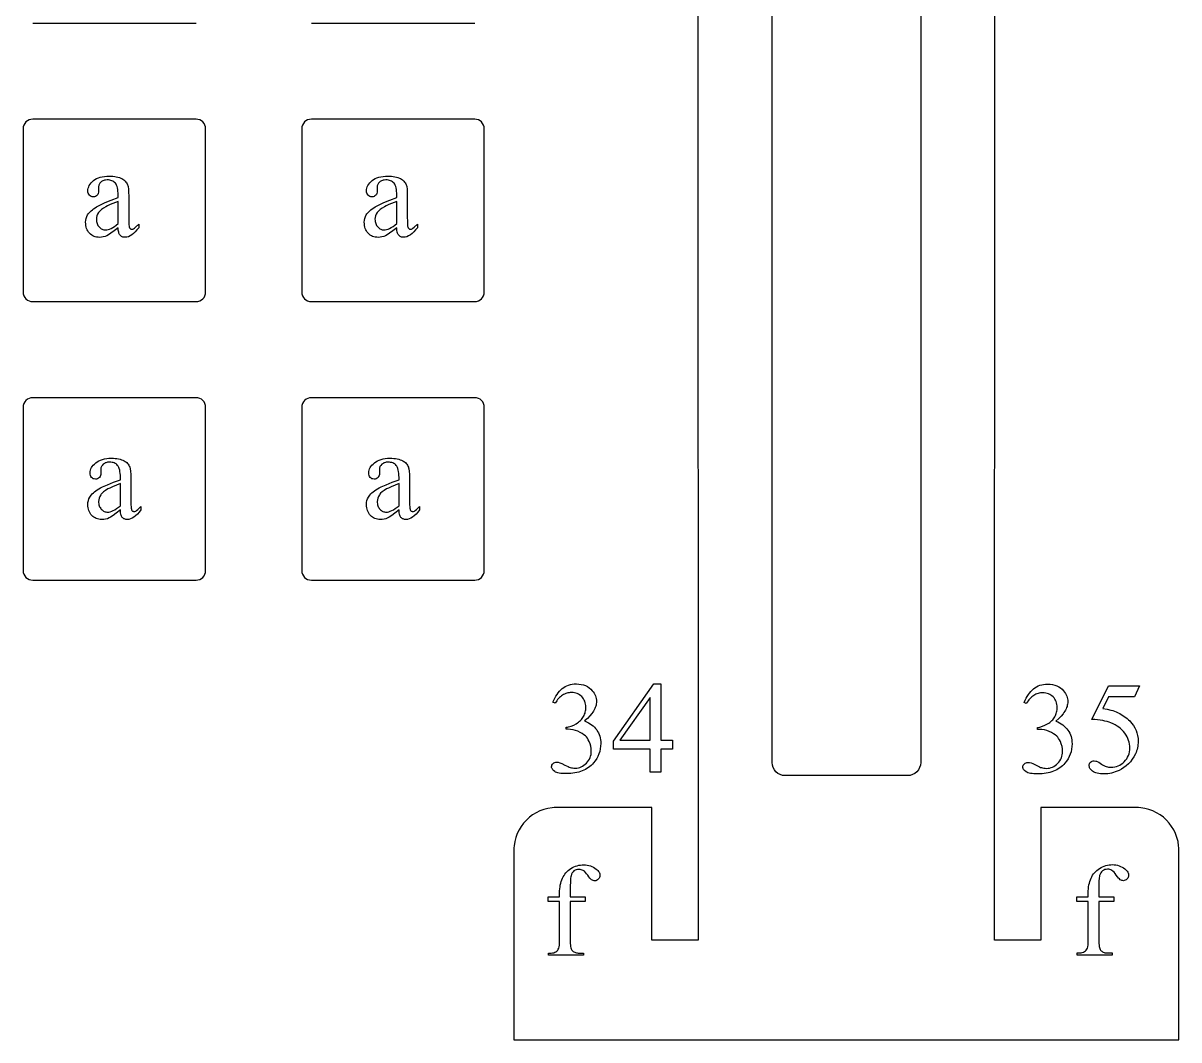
# Model space of a CAD drawing. Extents: x -27 to 581, y 232 to 579.
# Drawn here: x 491.6 to 568.6, y 316.2 to 383.9 of the extents above; entities that cross this region are included whole.
import ezdxf

# ---------------------------------------------------------------- set-up
doc = ezdxf.new("R2010")
doc.units = 0
doc.header["$MEASUREMENT"] = 0
doc.layers.get('0').update_dxf_attribs({"linetype": 'CONTINUOUS'})

msp = doc.modelspace()

# ---------------------------------------------------------------- linework, layer by layer
at = {"color": 1}
for p, q in [((536.565918, 450.260986), (536.580872, 322.810486)), ((556.335205, 322.810486), (556.350159, 444.118256)), ((524.309082, 316.16275), (568.606995, 316.16275))]:
    msp.add_line(p, q, dxfattribs=at)
at = {"color": 1, "ltscale": 0.272}
for p, q in [((492.259186, 383.917755), (503.139191, 383.917755)), ((503.139191, 377.517761), (492.259186, 377.517761)), ((492.259186, 365.357758), (503.139191, 365.357758)), ((503.139191, 358.957764), (492.259186, 358.957764)), ((491.619202, 358.317749), (491.619202, 347.437744)), ((503.779175, 347.437744), (503.779175, 358.317749)), ((510.179199, 358.317749), (510.179199, 347.437744)), ((522.339172, 347.437744), (522.339172, 358.317749)), ((492.259186, 346.79776), (503.139191, 346.79776))]:
    msp.add_line(p, q, dxfattribs=at)
at = {"color": 1, "ltscale": 0.271999}
for p, q in [((510.819183, 383.917755), (521.699158, 383.917755)), ((521.699158, 377.517761), (510.819183, 377.517761)), ((491.619202, 376.877747), (491.619202, 365.997772)), ((503.779175, 365.997772), (503.779175, 376.877747)), ((510.179199, 376.877747), (510.179199, 365.997772)), ((522.339172, 365.997772), (522.339172, 376.877747)), ((510.819183, 365.357758), (521.699158, 365.357758)), ((521.699158, 358.957764), (510.819183, 358.957764)), ((510.819183, 346.79776), (521.699158, 346.79776))]:
    msp.add_line(p, q, dxfattribs=at)
at = {"color": 1, "ltscale": 0.006817}
for p, q in [((525.560852, 331.157501), (525.34259, 330.994049)), ((567.573486, 330.994049), (567.355225, 331.157501))]:
    msp.add_line(p, q, dxfattribs=at)
at = {"color": 1, "ltscale": 0.006837}
for p, q in [((525.794434, 331.299774), (525.560852, 331.157501)), ((567.355225, 331.157501), (567.121643, 331.299774))]:
    msp.add_line(p, q, dxfattribs=at)
at = {"color": 1, "ltscale": 0.006873}
for p, q in [((526.041931, 331.419464), (525.794434, 331.299774)), ((567.121643, 331.299774), (566.874146, 331.419464)), ((524.652283, 330.157623), (524.532593, 329.910126)), ((568.383484, 329.910126), (568.263794, 330.157623))]:
    msp.add_line(p, q, dxfattribs=at)
at = {"color": 1, "ltscale": 0.006924}
for p, q in [((526.30188, 331.515076), (526.041931, 331.419464)), ((566.874146, 331.419464), (566.614197, 331.515076)), ((524.532593, 329.910126), (524.437012, 329.650177)), ((568.479065, 329.650177), (568.383484, 329.910126))]:
    msp.add_line(p, q, dxfattribs=at)
at = {"color": 1, "ltscale": 0.006996}
for p, q in [((526.572815, 331.585144), (526.30188, 331.515076)), ((566.614197, 331.515076), (566.343262, 331.585144))]:
    msp.add_line(p, q, dxfattribs=at)
at = {"color": 1, "ltscale": 0.007095}
for p, q in [((526.853333, 331.628265), (526.572815, 331.585144)), ((566.343262, 331.585144), (566.062744, 331.628265)), ((524.366882, 329.379211), (524.323792, 329.098694)), ((568.592285, 329.098694), (568.549133, 329.379211))]:
    msp.add_line(p, q, dxfattribs=at)
at = {"color": 1, "ltscale": 0.003595}
for p, q in [((526.996704, 331.639252), (526.853333, 331.628265)), ((524.323792, 329.098694), (524.312805, 328.955322)), ((568.603271, 328.955322), (568.592285, 329.098694))]:
    msp.add_line(p, q, dxfattribs=at)
at = {"color": 1, "ltscale": 0.003633}
msp.add_line((527.141968, 331.642944), (526.996704, 331.639252), dxfattribs=at)
at = {"color": 1, "ltscale": 0.159181}
for p, q in [((533.509216, 331.642944), (527.141968, 331.642944)), ((565.774109, 331.642944), (559.40686, 331.642944))]:
    msp.add_line(p, q, dxfattribs=at)
at = {"color": 1, "ltscale": 0.220811}
for p, q in [((533.509033, 322.810486), (533.509216, 331.642944)), ((559.40686, 331.642944), (559.407166, 322.810486))]:
    msp.add_line(p, q, dxfattribs=at)
at = {"color": 1, "ltscale": 0.003631}
for p, q in [((565.919312, 331.639252), (565.774109, 331.642944)), ((524.312805, 328.955322), (524.309082, 328.81012)), ((568.606995, 328.81012), (568.603271, 328.955322))]:
    msp.add_line(p, q, dxfattribs=at)
at = {"color": 1, "ltscale": 0.003596}
msp.add_line((566.062744, 331.628265), (565.919312, 331.639252), dxfattribs=at)
at = {"color": 1, "ltscale": 0.006838}
for p, q in [((524.794556, 330.391235), (524.652283, 330.157623)), ((568.263794, 330.157623), (568.121521, 330.391235))]:
    msp.add_line(p, q, dxfattribs=at)
at = {"color": 1, "ltscale": 0.006816}
for p, q in [((524.958008, 330.609436), (524.794556, 330.391235)), ((568.121521, 330.391235), (567.958069, 330.609436))]:
    msp.add_line(p, q, dxfattribs=at)
at = {"color": 1, "ltscale": 0.006807}
for p, q in [((525.141174, 330.810883), (524.958008, 330.609436)), ((567.958069, 330.609436), (567.774902, 330.810883))]:
    msp.add_line(p, q, dxfattribs=at)
at = {"color": 1, "ltscale": 0.006806}
for p, q in [((525.34259, 330.994049), (525.141174, 330.810883)), ((567.774902, 330.810883), (567.573486, 330.994049))]:
    msp.add_line(p, q, dxfattribs=at)
at = {"color": 1, "ltscale": 0.006997}
for p, q in [((524.437012, 329.650177), (524.366882, 329.379211)), ((568.549133, 329.379211), (568.479065, 329.650177))]:
    msp.add_line(p, q, dxfattribs=at)
at = {"color": 1, "ltscale": 0.316184}
for p, q in [((524.309082, 328.81012), (524.309082, 316.16275)), ((568.606995, 316.16275), (568.606995, 328.81012))]:
    msp.add_line(p, q, dxfattribs=at)
at = {"color": 1, "ltscale": 0.076796}
msp.add_line((536.580872, 322.810486), (533.509033, 322.810486), dxfattribs=at)
at = {"color": 1, "ltscale": 0.076799}
msp.add_line((559.407166, 322.810486), (556.335205, 322.810486), dxfattribs=at)
at = {"color": 5}
msp.add_lwpolyline([(551.406921, 438.362854), (551.406921, 334.64563), (551.389038, 334.471191), (551.337708, 334.308044), (551.256592, 334.159912), (551.149536, 334.030426), (551.020081, 333.92334), (550.871887, 333.842285), (550.708801, 333.790924), (550.534302, 333.77301), (542.381775, 333.77301), (542.207275, 333.790802), (542.044189, 333.841827), (541.895996, 333.922485), (541.766541, 334.029236), (541.659424, 334.158508), (541.578369, 334.306702), (541.527039, 334.470276), (541.509155, 334.64563), (541.509155, 438.362854)], dxfattribs=at)
at = {"color": 18}
for points in [[(497.951141, 370.281281), (497.679535, 370.074219), (497.463684, 369.915985), (497.303619, 369.80661), (497.19928, 369.746063), (497.082733, 369.699615), (496.962463, 369.666412), (496.83847, 369.646515), (496.710785, 369.639862), (496.612122, 369.644196), (496.517914, 369.657135), (496.428131, 369.678711), (496.342804, 369.708893), (496.261932, 369.747711), (496.185516, 369.795166), (496.113525, 369.851257), (496.04599, 369.915985), (495.984772, 369.987732), (495.931702, 370.064911), (495.88681, 370.147552), (495.850067, 370.235626), (495.821503, 370.329132), (495.801086, 370.428101), (495.788849, 370.532501), (495.78476, 370.642334), (495.792725, 370.779877), (495.81662, 370.907837), (495.856445, 371.026245), (495.912201, 371.135101), (495.959747, 371.206787), (496.01532, 371.277405), (496.078949, 371.346954), (496.150604, 371.415436), (496.230286, 371.48288), (496.317993, 371.549255), (496.413727, 371.614563), (496.517487, 371.678802), (496.634216, 371.744263), (496.768799, 371.813141), (497.091492, 371.961273), (497.485596, 372.12323), (497.951141, 372.298981), (497.951141, 372.451904), (497.948242, 372.591675), (497.939575, 372.720062), (497.92514, 372.837006), (497.904938, 372.942535), (497.878937, 373.036652), (497.847198, 373.119354), (497.809662, 373.190613), (497.766357, 373.250488), (497.717529, 373.30127), (497.663483, 373.345276), (497.604156, 373.382507), (497.539612, 373.412964), (497.469849, 373.436676), (497.394806, 373.453583), (497.314514, 373.463745), (497.229004, 373.467133), (497.102112, 373.458099), (497.043823, 373.446808), (496.989014, 373.43103), (496.937622, 373.410706), (496.889709, 373.385895), (496.845245, 373.356567), (496.80423, 373.322693), (496.733612, 373.247833), (496.705872, 373.208405), (496.683167, 373.167664), (496.665497, 373.12558), (496.652893, 373.082184), (496.645325, 373.037445), (496.642822, 372.991364), (496.651306, 372.744995), (496.645081, 372.652893), (496.626343, 372.571899), (496.595154, 372.502075), (496.551483, 372.44342), (496.497711, 372.396942), (496.436249, 372.36377), (496.367096, 372.343842), (496.290253, 372.337219), (496.21524, 372.344116), (496.1474, 372.364838), (496.086761, 372.399353), (496.033264, 372.447662), (495.989594, 372.507935), (495.958374, 372.578278), (495.939667, 372.658722), (495.933441, 372.749268), (495.93927, 372.839661), (495.956787, 372.928192), (495.985992, 373.014862), (496.026886, 373.099701), (496.079437, 373.182648), (496.143707, 373.263763), (496.219635, 373.343018), (496.30722, 373.42041), (496.405396, 373.492096), (496.513, 373.554199), (496.630005, 373.606781), (496.756439, 373.64978), (496.892303, 373.683228), (497.037598, 373.707123), (497.192291, 373.721466), (497.356445, 373.726257), (497.483063, 373.723511), (497.603882, 373.715363), (497.718842, 373.701752), (497.827942, 373.682709), (497.931213, 373.658203), (498.028656, 373.628265), (498.120239, 373.592896), (498.205994, 373.552094), (498.266602, 373.516846), (498.32309, 373.476959), (498.375458, 373.432404), (498.423706, 373.38324), (498.467834, 373.329407), (498.507843, 373.270935), (498.543762, 373.207825), (498.575562, 373.140045), (498.593475, 373.088409), (498.609009, 373.024841), (498.632904, 372.861816), (498.647247, 372.651031), (498.652008, 372.392426), (498.652008, 371.071381), (498.657318, 370.622711), (498.663971, 370.479218), (498.673248, 370.389618), (498.685608, 370.332123), (498.701385, 370.285004), (498.720642, 370.24823), (498.743347, 370.221832), (498.768707, 370.203247), (498.795898, 370.189972), (498.824982, 370.182007), (498.855896, 370.179352), (498.919617, 370.186768), (498.974854, 370.209076), (499.029816, 370.249176), (499.105469, 370.314209), (499.318909, 370.519165), (499.318909, 370.281281), (499.200653, 370.131958), (499.08371, 370.002533), (498.968079, 369.893005), (498.85379, 369.803406), (498.740814, 369.733734), (498.629181, 369.683929), (498.51886, 369.654083), (498.464203, 369.646606), (498.409882, 369.644104), (498.311127, 369.653137), (498.265717, 369.664429), (498.222992, 369.680237), (498.182892, 369.700531), (498.145477, 369.725372), (498.110687, 369.7547), (498.078552, 369.788544), (498.049622, 369.82782), (498.024414, 369.873505), (498.002899, 369.925537), (497.985107, 369.983948), (497.960693, 370.119873)], [(516.511108, 370.281281), (516.239563, 370.074219), (516.023682, 369.915985), (515.863586, 369.80661), (515.759277, 369.746063), (515.6427, 369.699615), (515.522461, 369.666412), (515.398499, 369.646515), (515.270752, 369.639862), (515.172119, 369.644196), (515.077881, 369.657135), (514.988159, 369.678711), (514.902832, 369.708893), (514.82196, 369.747711), (514.745483, 369.795166), (514.673523, 369.851257), (514.606018, 369.915985), (514.544739, 369.987732), (514.491699, 370.064911), (514.446777, 370.147552), (514.410095, 370.235626), (514.38147, 370.329132), (514.361084, 370.428101), (514.348816, 370.532501), (514.344788, 370.642334), (514.352722, 370.779877), (514.376587, 370.907837), (514.416443, 371.026245), (514.472168, 371.135101), (514.519775, 371.206787), (514.575317, 371.277405), (514.638977, 371.346954), (514.710571, 371.415436), (514.790283, 371.48288), (514.877991, 371.549255), (514.973755, 371.614563), (515.077515, 371.678802), (515.194214, 371.744263), (515.328796, 371.813141), (515.651489, 371.961273), (516.045593, 372.12323), (516.511108, 372.298981), (516.511108, 372.451904), (516.50824, 372.591675), (516.499573, 372.720062), (516.485168, 372.837006), (516.464905, 372.942535), (516.438965, 373.036652), (516.407166, 373.119354), (516.369629, 373.190613), (516.326355, 373.250488), (516.277527, 373.30127), (516.22345, 373.345276), (516.164185, 373.382507), (516.099609, 373.412964), (516.029846, 373.436676), (515.954773, 373.453583), (515.874512, 373.463745), (515.789001, 373.467133), (515.662109, 373.458099), (515.603821, 373.446808), (515.549011, 373.43103), (515.49762, 373.410706), (515.449707, 373.385895), (515.405273, 373.356567), (515.364197, 373.322693), (515.293579, 373.247833), (515.265869, 373.208405), (515.243164, 373.167664), (515.225525, 373.12558), (515.212891, 373.082184), (515.205322, 373.037445), (515.20282, 372.991364), (515.211304, 372.744995), (515.205078, 372.652893), (515.18634, 372.571899), (515.155151, 372.502075), (515.111511, 372.44342), (515.057739, 372.396942), (514.996277, 372.36377), (514.927124, 372.343842), (514.85022, 372.337219), (514.775269, 372.344116), (514.707397, 372.364838), (514.646729, 372.399353), (514.593262, 372.447662), (514.549561, 372.507935), (514.518372, 372.578278), (514.499695, 372.658722), (514.493408, 372.749268), (514.499268, 372.839661), (514.516785, 372.928192), (514.546021, 373.014862), (514.586853, 373.099701), (514.639465, 373.182648), (514.703674, 373.263763), (514.779602, 373.343018), (514.867249, 373.42041), (514.965393, 373.492096), (515.072998, 373.554199), (515.190002, 373.606781), (515.316467, 373.64978), (515.452332, 373.683228), (515.597595, 373.707123), (515.752319, 373.721466), (515.916443, 373.726257), (516.043091, 373.723511), (516.163879, 373.715363), (516.278809, 373.701752), (516.387939, 373.682709), (516.491211, 373.658203), (516.588623, 373.628265), (516.680237, 373.592896), (516.765991, 373.552094), (516.826599, 373.516846), (516.883057, 373.476959), (516.935425, 373.432404), (516.983704, 373.38324), (517.027832, 373.329407), (517.067871, 373.270935), (517.10376, 373.207825), (517.135559, 373.140045), (517.153503, 373.088409), (517.169006, 373.024841), (517.192871, 372.861816), (517.207214, 372.651031), (517.212036, 372.392426), (517.212036, 371.071381), (517.217346, 370.622711), (517.223938, 370.479218), (517.233276, 370.389618), (517.245605, 370.332123), (517.261414, 370.285004), (517.28064, 370.24823), (517.303345, 370.221832), (517.328674, 370.203247), (517.355896, 370.189972), (517.384949, 370.182007), (517.415894, 370.179352), (517.479614, 370.186768), (517.534851, 370.209076), (517.589783, 370.249176), (517.665466, 370.314209), (517.878906, 370.519165), (517.878906, 370.281281), (517.76062, 370.131958), (517.643677, 370.002533), (517.528076, 369.893005), (517.413757, 369.803406), (517.300842, 369.733734), (517.189209, 369.683929), (517.078857, 369.654083), (517.024231, 369.646606), (516.96991, 369.644104), (516.871155, 369.653137), (516.825745, 369.664429), (516.782959, 369.680237), (516.74292, 369.700531), (516.705444, 369.725372), (516.670715, 369.7547), (516.63855, 369.788544), (516.609619, 369.82782), (516.584412, 369.873505), (516.562927, 369.925537), (516.545105, 369.983948), (516.520691, 370.119873)], [(497.951141, 370.557404), (497.951141, 372.039856), (497.42334, 371.822174), (497.244659, 371.741211), (497.122803, 371.678802), (496.96698, 371.58429), (496.835022, 371.487671), (496.726959, 371.388885), (496.681915, 371.338715), (496.642822, 371.288025), (496.57962, 371.183685), (496.534485, 371.074554), (496.507416, 370.960663), (496.498383, 370.84198), (496.501251, 370.767151), (496.509796, 370.695587), (496.524078, 370.627258), (496.544037, 370.562164), (496.569733, 370.500336), (496.601135, 370.441772), (496.638245, 370.386444), (496.68103, 370.334381), (496.72757, 370.287109), (496.775818, 370.246124), (496.825806, 370.211426), (496.877502, 370.183044), (496.930939, 370.16098), (496.986084, 370.145233), (497.042969, 370.135773), (497.101563, 370.132629), (497.185455, 370.139252), (497.275726, 370.159149), (497.372375, 370.192352), (497.475372, 370.2388), (497.584747, 370.298553), (497.7005, 370.371552), (497.822632, 370.457825)], [(516.511108, 370.557404), (516.511108, 372.039856), (515.983337, 371.822174), (515.804688, 371.741211), (515.6828, 371.678802), (515.526978, 371.58429), (515.39502, 371.487671), (515.286987, 371.388885), (515.241882, 371.338715), (515.20282, 371.288025), (515.139648, 371.183685), (515.094482, 371.074554), (515.067383, 370.960663), (515.058411, 370.84198), (515.061218, 370.767151), (515.069824, 370.695587), (515.084045, 370.627258), (515.104065, 370.562164), (515.129761, 370.500336), (515.161133, 370.441772), (515.198242, 370.386444), (515.241028, 370.334381), (515.287598, 370.287109), (515.335815, 370.246124), (515.385803, 370.211426), (515.4375, 370.183044), (515.490906, 370.16098), (515.546082, 370.145233), (515.602966, 370.135773), (515.66156, 370.132629), (515.745483, 370.139252), (515.835754, 370.159149), (515.932373, 370.192352), (516.0354, 370.2388), (516.144775, 370.298553), (516.260498, 370.371552), (516.382629, 370.457825)], [(498.09848, 351.475983), (497.826874, 351.268921), (497.611053, 351.110687), (497.450958, 351.001282), (497.346619, 350.940765), (497.230072, 350.894318), (497.109802, 350.861115), (496.98584, 350.841217), (496.858124, 350.834564), (496.75946, 350.838898), (496.665253, 350.851837), (496.57547, 350.873413), (496.490173, 350.903595), (496.409302, 350.942444), (496.332855, 350.989868), (496.260895, 351.045959), (496.193359, 351.110687), (496.132111, 351.182434), (496.079041, 351.259613), (496.034149, 351.342255), (495.997406, 351.430328), (495.968842, 351.523834), (495.948425, 351.622803), (495.936188, 351.727203), (495.932098, 351.837036), (495.940063, 351.974579), (495.963959, 352.102539), (496.003784, 352.220947), (496.05954, 352.329803), (496.107086, 352.401489), (496.162689, 352.472107), (496.226288, 352.541656), (496.297943, 352.610138), (496.377625, 352.677582), (496.465332, 352.743958), (496.561066, 352.809265), (496.664856, 352.873505), (496.781555, 352.938965), (496.916138, 353.007843), (497.238831, 353.156006), (497.632935, 353.317932), (498.09848, 353.493683), (498.09848, 353.646606), (498.095581, 353.786377), (498.086945, 353.914734), (498.07251, 354.031708), (498.052277, 354.137238), (498.026306, 354.231354), (497.994537, 354.314026), (497.957001, 354.385315), (497.913696, 354.44519), (497.864899, 354.495972), (497.810822, 354.539978), (497.751526, 354.577209), (497.686981, 354.607666), (497.617188, 354.631378), (497.542145, 354.648285), (497.461884, 354.658447), (497.376343, 354.661835), (497.249451, 354.652802), (497.191193, 354.64151), (497.136353, 354.625732), (497.084991, 354.605408), (497.037079, 354.580597), (496.992584, 354.55127), (496.951569, 354.517395), (496.880951, 354.442535), (496.85321, 354.403107), (496.830505, 354.362366), (496.812866, 354.320282), (496.800262, 354.276886), (496.792694, 354.232147), (496.790161, 354.186066), (496.798645, 353.939697), (496.792419, 353.847595), (496.773712, 353.766602), (496.742493, 353.696777), (496.698822, 353.638123), (496.645081, 353.591644), (496.583618, 353.558472), (496.514465, 353.538544), (496.437592, 353.531921), (496.36261, 353.538818), (496.294769, 353.55954), (496.2341, 353.594055), (496.180603, 353.642365), (496.136932, 353.702637), (496.105743, 353.77298), (496.087006, 353.853424), (496.08078, 353.94397), (496.086609, 354.034363), (496.104156, 354.122894), (496.133362, 354.209564), (496.174225, 354.294403), (496.226807, 354.37735), (496.291046, 354.458466), (496.366974, 354.53772), (496.45459, 354.615112), (496.552765, 354.686798), (496.660339, 354.748901), (496.777344, 354.801483), (496.903778, 354.844482), (497.039642, 354.87793), (497.184937, 354.901825), (497.339661, 354.916168), (497.503784, 354.920959), (497.630432, 354.918213), (497.751221, 354.910065), (497.86618, 354.896454), (497.975281, 354.877411), (498.078583, 354.852905), (498.175995, 354.822968), (498.267609, 354.787598), (498.353333, 354.746796), (498.41394, 354.711548), (498.470428, 354.671661), (498.522797, 354.627106), (498.571045, 354.577942), (498.615173, 354.524109), (498.655212, 354.465637), (498.691101, 354.402527), (498.7229, 354.334747), (498.740814, 354.283112), (498.756348, 354.219543), (498.780243, 354.056519), (498.794586, 353.845734), (498.799377, 353.587128), (498.799377, 352.266083), (498.804688, 351.817413), (498.81131, 351.67392), (498.820618, 351.58432), (498.832947, 351.526825), (498.848755, 351.479706), (498.867981, 351.442932), (498.890686, 351.416504), (498.916046, 351.397949), (498.943268, 351.384674), (498.972321, 351.376709), (499.003265, 351.374054), (499.066986, 351.38147), (499.122192, 351.403778), (499.177155, 351.443878), (499.252808, 351.508911), (499.466278, 351.713867), (499.466278, 351.475983), (499.347992, 351.32666), (499.231049, 351.197235), (499.115417, 351.087708), (499.001129, 350.998108), (498.888184, 350.928406), (498.77652, 350.878632), (498.666229, 350.848785), (498.611572, 350.841309), (498.557251, 350.838806), (498.458466, 350.847839), (498.413086, 350.859131), (498.370331, 350.874939), (498.330261, 350.895233), (498.292816, 350.920044), (498.258026, 350.949402), (498.225922, 350.983246), (498.19696, 351.022522), (498.171753, 351.068207), (498.150238, 351.120239), (498.132477, 351.17865), (498.108032, 351.314575)], [(516.658508, 351.475983), (516.386902, 351.268921), (516.171021, 351.110687), (516.010986, 351.001282), (515.906616, 350.940765), (515.7901, 350.894318), (515.6698, 350.861115), (515.545837, 350.841217), (515.418152, 350.834564), (515.319458, 350.838898), (515.22522, 350.851837), (515.135498, 350.873413), (515.050171, 350.903595), (514.969299, 350.942444), (514.892883, 350.989868), (514.820862, 351.045959), (514.753357, 351.110687), (514.692139, 351.182434), (514.639038, 351.259613), (514.594177, 351.342255), (514.557434, 351.430328), (514.52887, 351.523834), (514.508423, 351.622803), (514.496216, 351.727203), (514.492126, 351.837036), (514.500061, 351.974579), (514.523987, 352.102539), (514.563782, 352.220947), (514.619568, 352.329803), (514.667114, 352.401489), (514.722656, 352.472107), (514.786316, 352.541656), (514.857971, 352.610138), (514.937622, 352.677582), (515.02533, 352.743958), (515.121094, 352.809265), (515.224854, 352.873505), (515.341553, 352.938965), (515.476135, 353.007843), (515.798828, 353.156006), (516.192932, 353.317932), (516.658508, 353.493683), (516.658508, 353.646606), (516.655579, 353.786377), (516.646912, 353.914734), (516.632507, 354.031708), (516.612305, 354.137238), (516.586304, 354.231354), (516.554565, 354.314026), (516.517029, 354.385315), (516.473694, 354.44519), (516.424866, 354.495972), (516.37085, 354.539978), (516.311523, 354.577209), (516.246948, 354.607666), (516.177185, 354.631378), (516.102173, 354.648285), (516.021851, 354.658447), (515.93634, 354.661835), (515.809448, 354.652802), (515.75116, 354.64151), (515.69635, 354.625732), (515.644958, 354.605408), (515.597046, 354.580597), (515.552612, 354.55127), (515.511597, 354.517395), (515.440979, 354.442535), (515.413208, 354.403107), (515.390503, 354.362366), (515.372864, 354.320282), (515.360229, 354.276886), (515.352661, 354.232147), (515.350159, 354.186066), (515.358643, 353.939697), (515.352417, 353.847595), (515.333679, 353.766602), (515.30249, 353.696777), (515.25885, 353.638123), (515.205078, 353.591644), (515.143616, 353.558472), (515.074463, 353.538544), (514.99762, 353.531921), (514.922607, 353.538818), (514.854736, 353.55954), (514.794128, 353.594055), (514.740601, 353.642365), (514.69696, 353.702637), (514.66571, 353.77298), (514.647034, 353.853424), (514.640808, 353.94397), (514.646606, 354.034363), (514.664124, 354.122894), (514.693359, 354.209564), (514.734253, 354.294403), (514.786804, 354.37735), (514.851074, 354.458466), (514.927002, 354.53772), (515.014587, 354.615112), (515.112732, 354.686798), (515.220337, 354.748901), (515.337341, 354.801483), (515.463806, 354.844482), (515.59967, 354.87793), (515.744934, 354.901825), (515.899658, 354.916168), (516.063782, 354.920959), (516.19043, 354.918213), (516.311218, 354.910065), (516.426208, 354.896454), (516.535278, 354.877411), (516.63855, 354.852905), (516.736023, 354.822968), (516.827576, 354.787598), (516.91333, 354.746796), (516.973938, 354.711548), (517.030457, 354.671661), (517.082825, 354.627106), (517.131042, 354.577942), (517.175171, 354.524109), (517.21521, 354.465637), (517.251099, 354.402527), (517.282898, 354.334747), (517.300842, 354.283112), (517.316345, 354.219543), (517.340271, 354.056519), (517.354614, 353.845734), (517.359375, 353.587128), (517.359375, 352.266083), (517.364685, 351.817413), (517.371338, 351.67392), (517.380615, 351.58432), (517.392944, 351.526825), (517.408752, 351.479706), (517.427979, 351.442932), (517.450684, 351.416504), (517.476074, 351.397949), (517.503235, 351.384674), (517.532349, 351.376709), (517.563232, 351.374054), (517.626953, 351.38147), (517.68219, 351.403778), (517.737183, 351.443878), (517.812805, 351.508911), (518.026245, 351.713867), (518.026245, 351.475983), (517.90802, 351.32666), (517.791077, 351.197235), (517.675415, 351.087708), (517.561157, 350.998108), (517.448181, 350.928406), (517.336548, 350.878632), (517.226196, 350.848785), (517.17157, 350.841309), (517.117249, 350.838806), (517.018494, 350.847839), (516.973083, 350.859131), (516.930359, 350.874939), (516.890259, 350.895233), (516.852844, 350.920044), (516.818054, 350.949402), (516.785889, 350.983246), (516.756958, 351.022522), (516.73175, 351.068207), (516.710266, 351.120239), (516.692444, 351.17865), (516.66803, 351.314575)], [(498.09848, 351.752106), (498.09848, 353.234558), (497.570679, 353.016876), (497.392029, 352.935913), (497.270172, 352.873505), (497.114319, 352.778992), (496.982361, 352.682373), (496.874329, 352.583588), (496.829254, 352.533417), (496.790161, 352.482727), (496.72699, 352.378387), (496.681854, 352.269257), (496.654755, 352.155365), (496.645752, 352.036682), (496.64859, 351.961853), (496.657166, 351.890289), (496.671417, 351.82196), (496.691406, 351.756866), (496.717072, 351.695038), (496.748474, 351.636475), (496.785583, 351.581146), (496.8284, 351.529083), (496.874908, 351.481812), (496.923157, 351.440796), (496.973145, 351.406128), (497.024841, 351.377747), (497.078278, 351.355682), (497.133423, 351.339935), (497.190308, 351.330475), (497.248932, 351.327332), (497.332825, 351.333954), (497.423096, 351.353882), (497.519714, 351.387054), (497.622742, 351.433502), (497.732117, 351.493256), (497.84787, 351.566254), (497.969971, 351.652527)], [(516.658508, 351.752106), (516.658508, 353.234558), (516.130676, 353.016876), (515.952026, 352.935913), (515.830139, 352.873505), (515.674316, 352.778992), (515.542358, 352.682373), (515.434326, 352.583588), (515.389282, 352.533417), (515.350159, 352.482727), (515.286987, 352.378387), (515.241821, 352.269257), (515.214783, 352.155365), (515.20575, 352.036682), (515.208618, 351.961853), (515.217163, 351.890289), (515.231445, 351.82196), (515.251404, 351.756866), (515.2771, 351.695038), (515.308472, 351.636475), (515.345581, 351.581146), (515.388367, 351.529083), (515.434937, 351.481812), (515.483154, 351.440796), (515.533142, 351.406128), (515.584839, 351.377747), (515.638306, 351.355682), (515.69342, 351.339935), (515.750305, 351.330475), (515.808899, 351.327332), (515.892822, 351.333954), (515.983093, 351.353882), (516.079712, 351.387054), (516.182739, 351.433502), (516.292114, 351.493256), (516.407837, 351.566254), (516.529968, 351.652527)], [(526.911194, 338.669189), (526.974792, 338.810516), (527.04248, 338.943573), (527.114197, 339.068298), (527.189941, 339.184753), (527.269775, 339.292908), (527.353638, 339.392761), (527.441528, 339.484344), (527.533508, 339.567596), (527.630371, 339.641754), (527.733032, 339.706055), (527.841431, 339.760437), (527.955627, 339.804932), (528.075562, 339.839539), (528.201355, 339.864288), (528.332825, 339.87912), (528.470154, 339.884064), (528.638184, 339.877014), (528.796143, 339.855927), (528.944031, 339.82074), (529.081787, 339.771484), (529.209534, 339.70816), (529.327148, 339.630798), (529.434631, 339.539307), (529.532104, 339.433777), (529.597778, 339.349182), (529.654724, 339.263092), (529.702942, 339.175537), (529.742371, 339.086548), (529.77301, 338.996063), (529.794922, 338.904144), (529.808044, 338.81076), (529.812439, 338.715912), (529.809326, 338.637177), (529.80011, 338.558075), (529.784668, 338.478668), (529.763062, 338.398926), (529.735291, 338.318848), (529.701355, 338.238434), (529.661194, 338.157684), (529.614929, 338.07663), (529.562439, 337.995209), (529.503784, 337.913483), (529.368042, 337.749023), (529.20752, 337.583221), (529.022339, 337.416077), (529.151062, 337.361267), (529.271667, 337.300873), (529.384155, 337.234894), (529.488525, 337.163361), (529.584839, 337.086212), (529.673035, 337.00354), (529.753174, 336.915253), (529.825195, 336.821411), (529.888916, 336.722656), (529.944092, 336.619629), (529.990845, 336.51239), (530.029053, 336.400879), (530.058838, 336.285126), (530.080017, 336.165131), (530.092773, 336.040863), (530.097046, 335.912384), (530.0896, 335.728577), (530.067322, 335.551056), (530.030151, 335.37973), (529.978088, 335.214661), (529.911194, 335.055847), (529.829407, 334.903259), (529.732788, 334.756897), (529.621277, 334.616791), (529.541565, 334.530396), (529.45752, 334.449554), (529.369141, 334.374268), (529.276428, 334.304596), (529.179321, 334.240479), (529.077881, 334.181946), (528.972107, 334.128967), (528.862, 334.081573), (528.747498, 334.039764), (528.628723, 334.00354), (528.505554, 333.97287), (528.377991, 333.947784), (528.246155, 333.928253), (528.109924, 333.914307), (527.96936, 333.905945), (527.824463, 333.903168), (527.684814, 333.905426), (527.556702, 333.912201), (527.440308, 333.923492), (527.335449, 333.93927), (527.242249, 333.959595), (527.160645, 333.984406), (527.090637, 334.013733), (527.032288, 334.047607), (526.940247, 334.121124), (526.904114, 334.158905), (526.874573, 334.197327), (526.851563, 334.23642), (526.835144, 334.276184), (526.825256, 334.316589), (526.822021, 334.357697), (526.828247, 334.417419), (526.846924, 334.47345), (526.878174, 334.525726), (526.921814, 334.57431), (526.974243, 334.615204), (527.031738, 334.644409), (527.094238, 334.661926), (527.161804, 334.667786), (527.269104, 334.659271), (527.378479, 334.633789), (527.496338, 334.584412), (527.705505, 334.47876), (527.921082, 334.372009), (527.999451, 334.338959), (528.058105, 334.319458), (528.138, 334.299011), (528.220581, 334.284424), (528.305786, 334.275635), (528.393677, 334.272736), (528.500244, 334.277985), (528.603271, 334.293701), (528.70282, 334.319916), (528.798828, 334.356628), (528.891296, 334.403809), (528.980286, 334.461487), (529.065735, 334.529663), (529.147644, 334.608307), (529.222839, 334.694122), (529.287964, 334.783783), (529.343079, 334.877319), (529.388184, 334.97467), (529.423279, 335.075897), (529.448303, 335.180969), (529.463379, 335.289886), (529.468384, 335.402649), (529.459045, 335.569366), (529.431213, 335.733978), (529.384766, 335.896454), (529.319702, 336.056793), (529.263123, 336.168579), (529.203918, 336.265991), (529.14209, 336.349091), (529.077576, 336.417847), (528.977722, 336.500824), (528.860962, 336.579803), (528.727112, 336.654816), (528.576355, 336.72583), (528.41626, 336.786224), (528.254578, 336.829376), (528.091309, 336.855255), (527.926392, 336.863892), (527.790466, 336.863892), (527.790466, 336.991302), (527.87439, 337.004395), (527.958435, 337.022369), (528.126587, 337.07309), (528.295044, 337.143433), (528.463745, 337.233429), (528.545288, 337.284607), (528.621094, 337.338318), (528.69104, 337.394531), (528.755249, 337.453247), (528.813721, 337.514526), (528.866394, 337.578308), (528.913269, 337.644592), (528.954407, 337.71344), (528.990234, 337.784393), (529.021301, 337.857056), (529.047546, 337.931458), (529.069092, 338.007599), (529.085815, 338.085449), (529.097717, 338.165039), (529.104919, 338.246338), (529.1073, 338.329376), (529.103027, 338.436127), (529.09021, 338.537628), (529.068787, 338.633911), (529.038818, 338.724945), (529.000305, 338.81073), (528.953186, 338.891266), (528.897522, 338.966553), (528.833313, 339.036621), (528.762756, 339.099854), (528.687988, 339.154633), (528.609009, 339.200989), (528.525879, 339.238922), (528.438599, 339.268433), (528.347107, 339.28949), (528.251404, 339.302155), (528.15155, 339.306366), (528.070068, 339.303589), (527.990356, 339.295349), (527.912292, 339.281555), (527.835876, 339.262299), (527.76123, 339.237488), (527.688232, 339.207214), (527.616882, 339.171387), (527.547302, 339.130066), (527.47937, 339.083252), (527.413147, 339.030914), (527.348633, 338.973083), (527.285828, 338.909729), (527.22467, 338.840851), (527.165222, 338.766479), (527.051392, 338.601227)], [(534.86731, 336.129028), (534.86731, 335.525818), (534.094177, 335.525818), (534.094177, 334.005127), (533.393311, 334.005127), (533.393311, 335.525818), (530.955078, 335.525818), (530.955078, 336.06955), (533.626953, 339.884064), (534.094177, 339.884064), (534.094177, 336.129028)], [(558.302856, 338.654327), (558.366455, 338.795654), (558.434143, 338.928711), (558.505859, 339.053436), (558.581604, 339.169891), (558.661438, 339.278046), (558.7453, 339.377899), (558.833191, 339.469452), (558.925171, 339.552734), (559.022034, 339.626892), (559.124634, 339.691162), (559.233093, 339.745575), (559.34729, 339.79007), (559.467224, 339.824677), (559.592957, 339.849396), (559.724487, 339.864258), (559.861755, 339.869202), (560.029846, 339.862152), (560.187805, 339.841034), (560.335693, 339.805878), (560.47345, 339.756622), (560.601135, 339.693298), (560.71875, 339.615906), (560.826294, 339.524445), (560.923706, 339.418915), (560.989441, 339.33429), (561.046387, 339.24823), (561.094543, 339.160675), (561.133972, 339.071655), (561.164673, 338.981201), (561.186584, 338.889282), (561.199707, 338.795898), (561.204102, 338.70105), (561.200989, 338.622284), (561.191711, 338.543213), (561.176331, 338.463806), (561.154724, 338.384064), (561.126953, 338.303986), (561.092957, 338.223572), (561.052856, 338.142822), (561.006531, 338.061768), (560.954102, 337.980347), (560.895447, 337.898621), (560.759644, 337.734131), (560.599182, 337.568359), (560.414001, 337.401215), (560.542664, 337.346405), (560.663269, 337.286011), (560.775757, 337.220032), (560.880188, 337.148468), (560.976501, 337.07135), (561.064697, 336.988647), (561.144836, 336.900391), (561.216797, 336.806519), (561.280518, 336.707764), (561.335754, 336.604767), (561.382507, 336.497498), (561.420715, 336.385986), (561.450439, 336.270264), (561.47168, 336.150238), (561.484436, 336.026001), (561.488708, 335.897522), (561.481262, 335.713715), (561.458923, 335.536194), (561.421753, 335.364868), (561.369751, 335.199799), (561.302856, 335.040985), (561.221069, 334.888397), (561.124451, 334.742035), (561.012939, 334.601929), (560.933228, 334.515503), (560.849182, 334.434662), (560.760803, 334.359406), (560.668091, 334.289734), (560.570984, 334.225586), (560.469543, 334.167053), (560.36377, 334.114105), (560.253662, 334.066711), (560.13916, 334.024902), (560.020325, 333.988647), (559.897156, 333.958008), (559.769653, 333.932892), (559.637817, 333.913391), (559.501587, 333.899445), (559.361023, 333.891083), (559.216125, 333.888306), (559.076416, 333.890564), (558.948364, 333.897339), (558.831909, 333.9086), (558.727112, 333.924408), (558.63385, 333.944702), (558.552246, 333.969543), (558.4823, 333.998871), (558.423889, 334.032715), (558.331909, 334.106262), (558.295776, 334.144043), (558.266235, 334.182465), (558.243225, 334.221558), (558.226807, 334.261322), (558.216919, 334.301727), (558.213623, 334.342804), (558.219849, 334.402557), (558.238586, 334.458557), (558.269775, 334.510864), (558.313477, 334.559448), (558.365906, 334.600342), (558.423401, 334.629547), (558.485901, 334.647064), (558.553467, 334.652893), (558.660706, 334.644409), (558.770081, 334.618927), (558.888, 334.56955), (559.097168, 334.463867), (559.312744, 334.357147), (559.391052, 334.324097), (559.449768, 334.304596), (559.529663, 334.284149), (559.612244, 334.269531), (559.697449, 334.260773), (559.785339, 334.257874), (559.891907, 334.263092), (559.994934, 334.278839), (560.094421, 334.305054), (560.19043, 334.341736), (560.282959, 334.388947), (560.371887, 334.446625), (560.457336, 334.514771), (560.539307, 334.593445), (560.614441, 334.67926), (560.679626, 334.768921), (560.734741, 334.862427), (560.779846, 334.959808), (560.814941, 335.061035), (560.839966, 335.166077), (560.85498, 335.274994), (560.859985, 335.387756), (560.850708, 335.554504), (560.822815, 335.719086), (560.776367, 335.881592), (560.711365, 336.041931), (560.654785, 336.153687), (560.595581, 336.251129), (560.533752, 336.334229), (560.469238, 336.402985), (560.369385, 336.485962), (560.252563, 336.564941), (560.118774, 336.639954), (559.967957, 336.710968), (559.807861, 336.771362), (559.646179, 336.814484), (559.48291, 336.840393), (559.318054, 336.848999), (559.182129, 336.848999), (559.182129, 336.97644), (559.266052, 336.989502), (559.350037, 337.007507), (559.51825, 337.058228), (559.686707, 337.128571), (559.855408, 337.218567), (559.936951, 337.269745), (560.012695, 337.323425), (560.082703, 337.379639), (560.146912, 337.438385), (560.205383, 337.499664), (560.257996, 337.563446), (560.304932, 337.62973), (560.346008, 337.698578), (560.381897, 337.769531), (560.412903, 337.842194), (560.439209, 337.916595), (560.460693, 337.992737), (560.477417, 338.070587), (560.48938, 338.150146), (560.496582, 338.231476), (560.498962, 338.314484), (560.49469, 338.421265), (560.481812, 338.522766), (560.460449, 338.619049), (560.430481, 338.710083), (560.391907, 338.795868), (560.344849, 338.876404), (560.289185, 338.951691), (560.224976, 339.021759), (560.154358, 339.084961), (560.07959, 339.139771), (560.000671, 339.186127), (559.917542, 339.22406), (559.8302, 339.25354), (559.738708, 339.274628), (559.643066, 339.287262), (559.543213, 339.291504), (559.461731, 339.288727), (559.381958, 339.280457), (559.303894, 339.266693), (559.227539, 339.247406), (559.152832, 339.222626), (559.079834, 339.192322), (559.008545, 339.156525), (558.938965, 339.115204), (558.871033, 339.06839), (558.80481, 339.016052), (558.740295, 338.958191), (558.677429, 338.894836), (558.616272, 338.825989), (558.556824, 338.751617), (558.442993, 338.586365)], [(565.987061, 339.750244), (565.655762, 339.028137), (563.922668, 339.028137), (563.544617, 338.255035), (563.818726, 338.205719), (564.078247, 338.140594), (564.202515, 338.102112), (564.323181, 338.059692), (564.440125, 338.013306), (564.553467, 337.962982), (564.663147, 337.908722), (564.769165, 337.850494), (564.871521, 337.78833), (564.970276, 337.722198), (565.065369, 337.65213), (565.156799, 337.578094), (565.244568, 337.500122), (565.328674, 337.418213), (565.461121, 337.270599), (565.575867, 337.116608), (565.672974, 336.956268), (565.75238, 336.789551), (565.814209, 336.616455), (565.858337, 336.436981), (565.884827, 336.251129), (565.893616, 336.058929), (565.890747, 335.94635), (565.88208, 335.835907), (565.867676, 335.7276), (565.847473, 335.621399), (565.821472, 335.517334), (565.789673, 335.415375), (565.752197, 335.315552), (565.708862, 335.217865), (565.610474, 335.031738), (565.500183, 334.859985), (565.37793, 334.702545), (565.243713, 334.559448), (565.099548, 334.430176), (564.947449, 334.314148), (564.787354, 334.211395), (564.619324, 334.121918), (564.496765, 334.067169), (564.373474, 334.019714), (564.249329, 333.979553), (564.124451, 333.946716), (563.998718, 333.921143), (563.872192, 333.902893), (563.744934, 333.891968), (563.616821, 333.888306), (563.491699, 333.891052), (563.375366, 333.899323), (563.267883, 333.913086), (563.169189, 333.932373), (563.079407, 333.957153), (562.998352, 333.987457), (562.926208, 334.023254), (562.862854, 334.064575), (562.807617, 334.109222), (562.759705, 334.154968), (562.719177, 334.201874), (562.686035, 334.249878), (562.660217, 334.299042), (562.641846, 334.349304), (562.630798, 334.400726), (562.627075, 334.453247), (562.633179, 334.510986), (562.651489, 334.565308), (562.682068, 334.61615), (562.724792, 334.663513), (562.776794, 334.703491), (562.835205, 334.732025), (562.900024, 334.749146), (562.971191, 334.754852), (563.074707, 334.746338), (563.121277, 334.735748), (563.164429, 334.720856), (563.276489, 334.660339), (563.446899, 334.546692), (563.526672, 334.494934), (563.60675, 334.450073), (563.687073, 334.412109), (563.767639, 334.381042), (563.84845, 334.356873), (563.929565, 334.33963), (564.010925, 334.329285), (564.09259, 334.325836), (564.214905, 334.331696), (564.333496, 334.349304), (564.448303, 334.378693), (564.559326, 334.4198), (564.666504, 334.472656), (564.769958, 334.537292), (564.869629, 334.613647), (564.965515, 334.701752), (565.053589, 334.798279), (565.129944, 334.899933), (565.19458, 335.006714), (565.247437, 335.118561), (565.288574, 335.235535), (565.317932, 335.357635), (565.335571, 335.484833), (565.341431, 335.617157), (565.336182, 335.746674), (565.320435, 335.874023), (565.29425, 335.999146), (565.257507, 336.122101), (565.210327, 336.242859), (565.152649, 336.36145), (565.084473, 336.477814), (565.005859, 336.59201), (564.917969, 336.701904), (564.822144, 336.805328), (564.718323, 336.902344), (564.606567, 336.99292), (564.486816, 337.077026), (564.359131, 337.154724), (564.22345, 337.225952), (564.079834, 337.290771), (563.958862, 337.33606), (563.827332, 337.376282), (563.685364, 337.411438), (563.532959, 337.441589), (563.369995, 337.466675), (563.196533, 337.486694), (563.012634, 337.501709), (562.818237, 337.511658), (563.922668, 339.750244)], [(533.393311, 336.129028), (533.393311, 338.987762), (531.371399, 336.129028)], [(528.056824, 325.384827), (528.056824, 322.827637), (528.06427, 322.58075), (528.073547, 322.476013), (528.086548, 322.383759), (528.103271, 322.303955), (528.123718, 322.236664), (528.147888, 322.181854), (528.175781, 322.139496), (528.216736, 322.095703), (528.260986, 322.057739), (528.308594, 322.025604), (528.359497, 321.999329), (528.413696, 321.978882), (528.471252, 321.964294), (528.532104, 321.955505), (528.596313, 321.952606), (528.948853, 321.952606), (528.948853, 321.799683), (526.625305, 321.799683), (526.625305, 321.952606), (526.7995, 321.952606), (526.882568, 321.957916), (526.961975, 321.973846), (527.037598, 322.000397), (527.109558, 322.037537), (527.174194, 322.08374), (527.227966, 322.13739), (527.270874, 322.198425), (527.302856, 322.266937), (527.32605, 322.35614), (527.342651, 322.479309), (527.3526, 322.636475), (527.355957, 322.827637), (527.355957, 325.384827), (526.599854, 325.384827), (526.599854, 325.690643), (527.355957, 325.690643), (527.355957, 325.945526), (527.358826, 326.088226), (527.367615, 326.225342), (527.382202, 326.356873), (527.402649, 326.482849), (527.428955, 326.603271), (527.46106, 326.718079), (527.499023, 326.827332), (527.542847, 326.931), (527.592651, 327.02948), (527.648621, 327.123077), (527.710815, 327.211853), (527.779114, 327.295776), (527.853638, 327.374878), (527.934326, 327.449097), (528.021118, 327.518494), (528.114136, 327.583038), (528.211792, 327.641296), (528.312378, 327.691772), (528.415955, 327.734467), (528.522461, 327.769409), (528.632019, 327.7966), (528.744568, 327.81601), (528.860107, 327.827637), (528.978577, 327.831543), (529.088989, 327.827026), (529.197083, 327.813477), (529.302979, 327.790924), (529.406555, 327.759338), (529.507935, 327.718689), (529.606995, 327.669067), (529.703857, 327.610382), (529.798401, 327.542694), (529.85614, 327.494171), (529.906189, 327.444183), (529.948547, 327.392761), (529.983215, 327.339844), (530.010132, 327.285492), (530.029358, 327.229675), (530.040955, 327.172394), (530.0448, 327.113647), (530.037903, 327.050873), (530.017151, 326.989929), (529.982666, 326.930878), (529.934326, 326.873657), (529.878052, 326.824402), (529.819641, 326.789246), (529.759094, 326.768127), (529.696472, 326.761108), (529.646973, 326.765472), (529.59613, 326.778625), (529.543945, 326.800537), (529.490479, 326.831177), (529.433228, 326.876312), (529.369934, 326.94162), (529.300476, 327.0271), (529.224976, 327.132782), (529.147949, 327.239105), (529.074158, 327.326599), (529.00354, 327.395203), (528.936096, 327.444977), (528.868408, 327.480286), (528.796997, 327.505524), (528.721863, 327.52066), (528.643005, 327.525696), (528.549011, 327.519196), (528.462463, 327.499695), (528.383362, 327.467163), (528.311707, 327.421631), (528.248474, 327.362427), (528.194885, 327.288879), (528.150818, 327.200989), (528.116272, 327.098785), (528.102356, 327.033325), (528.090271, 326.946289), (528.071716, 326.707458), (528.060547, 326.382385), (528.056824, 325.971008), (528.056824, 325.690643), (529.059326, 325.690643), (529.059326, 325.384827)], [(563.270325, 325.39325), (563.270325, 322.83606), (563.277771, 322.589172), (563.287048, 322.484436), (563.300049, 322.392181), (563.316772, 322.312408), (563.337219, 322.245117), (563.361389, 322.190277), (563.389282, 322.147949), (563.430237, 322.104126), (563.474487, 322.066162), (563.522095, 322.034058), (563.572998, 322.007751), (563.627197, 321.987305), (563.684753, 321.972717), (563.745605, 321.963959), (563.809814, 321.961029), (564.162354, 321.961029), (564.162354, 321.808105), (561.838806, 321.808105), (561.838806, 321.961029), (562.013, 321.961029), (562.096069, 321.966339), (562.175476, 321.982269), (562.251099, 322.00882), (562.323059, 322.04599), (562.387695, 322.092163), (562.441467, 322.145813), (562.484375, 322.206879), (562.516357, 322.27536), (562.539551, 322.364563), (562.556152, 322.487762), (562.566101, 322.644928), (562.569458, 322.83606), (562.569458, 325.39325), (561.813354, 325.39325), (561.813354, 325.699097), (562.569458, 325.699097), (562.569458, 325.953949), (562.572388, 326.096649), (562.581116, 326.233765), (562.595703, 326.365326), (562.61615, 326.491302), (562.642456, 326.611694), (562.674561, 326.726501), (562.712524, 326.835754), (562.756348, 326.939453), (562.806152, 327.037903), (562.862122, 327.131531), (562.924316, 327.220276), (562.992615, 327.304199), (563.067139, 327.383301), (563.147827, 327.45752), (563.23468, 327.526917), (563.327698, 327.591461), (563.425293, 327.649719), (563.525879, 327.700195), (563.629456, 327.742889), (563.735962, 327.777832), (563.84552, 327.805023), (563.958069, 327.824432), (564.073608, 327.83609), (564.192078, 327.839966), (564.30249, 327.835449), (564.410583, 327.821899), (564.516479, 327.799347), (564.620056, 327.767761), (564.721436, 327.727142), (564.820496, 327.67749), (564.917358, 327.618835), (565.011902, 327.551117), (565.069641, 327.502594), (565.11969, 327.452637), (565.162048, 327.401184), (565.196716, 327.348297), (565.223633, 327.293945), (565.24292, 327.238098), (565.254456, 327.180847), (565.258301, 327.122101), (565.251404, 327.059296), (565.230652, 326.998383), (565.196167, 326.939301), (565.147827, 326.88208), (565.091553, 326.832855), (565.033142, 326.797668), (564.972656, 326.77655), (564.909973, 326.769531), (564.860474, 326.773895), (564.809631, 326.787048), (564.757446, 326.80896), (564.703979, 326.8396), (564.646729, 326.884766), (564.583435, 326.950073), (564.513977, 327.035553), (564.438477, 327.141205), (564.36145, 327.247528), (564.287659, 327.335022), (564.217041, 327.403625), (564.149597, 327.45343), (564.081909, 327.488739), (564.010498, 327.513947), (563.935364, 327.529083), (563.856506, 327.534119), (563.762512, 327.527618), (563.675964, 327.508118), (563.596863, 327.475586), (563.525208, 327.430054), (563.462036, 327.37085), (563.408386, 327.297302), (563.364319, 327.209442), (563.329773, 327.107239), (563.315857, 327.041748), (563.303772, 326.954712), (563.285217, 326.715881), (563.274048, 326.390808), (563.270325, 325.979431), (563.270325, 325.699097), (564.272827, 325.699097), (564.272827, 325.39325)]]:
    msp.add_lwpolyline(points, close=True, dxfattribs=at)
at = {"color": 1}
for centre, start, end in [((492.259186, 376.877747), 90.000003, 180.000005), ((503.139191, 376.877747), 360.00001, 450.000003), ((510.819183, 376.877747), 90.000003, 179.999991), ((521.699158, 376.877747), 360.00001, 450.000003), ((492.259186, 365.997772), 179.999991, 270.000001), ((503.139191, 365.997772), 270.000001, 360), ((510.819183, 365.997772), 180.000005, 270.000001), ((521.699158, 365.997772), 270.000001, 360), ((492.259186, 358.317749), 90.000003, 180.000005), ((503.139191, 358.317749), 360.00001, 450.000003), ((510.819183, 358.317749), 90.000003, 180.000005), ((521.699158, 358.317749), 0, 90.000003), ((492.259186, 347.437744), 179.999991, 270.000001), ((503.139191, 347.437744), 270.000001, 360), ((510.819183, 347.437744), 180.000005, 270.000001), ((521.699158, 347.437744), 270.000001, 360)]:
    msp.add_arc(centre, 0.64, start, end, dxfattribs=at)

doc.saveas('drawing.dxf')
